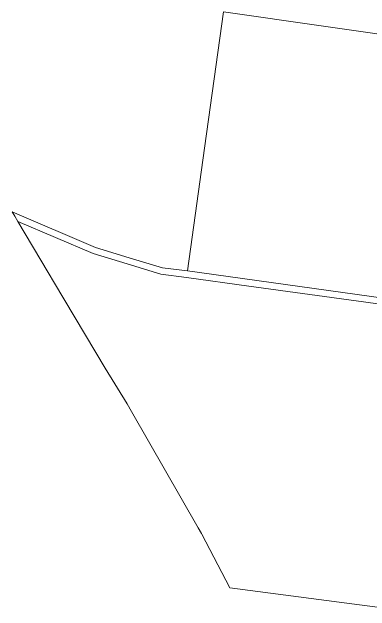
# Model space of a CAD drawing. Header units: metres. Extents: x 253555 to 263174, y 6188199 to 6193202.
# Drawn here: x 253555 to 254666, y 6189158 to 6191019 of the extents above; entities that cross this region are included whole.
import ezdxf

# ---------------------------------------------------------------- set-up
doc = ezdxf.new("R2010")
doc.units = ezdxf.units.M
doc.layers.add('Cadastre Land Parcels_SP_EXT', color=9, linetype='Continuous', lineweight=5)
doc.layers.add('Cadastre Roads_SP_EXT', color=9, linetype='Continuous', lineweight=5)

msp = doc.modelspace()

# ---------------------------------------------------------------- linework, layer by layer
at = {"layer": 'Cadastre Land Parcels_SP_EXT', "linetype": 'Continuous'}
msp.add_lwpolyline([(254834.1, 6190948.5), (254831.7, 6190930.2), (254211.6, 6191019), (254147.5, 6190559), (254128.7, 6190423.5), (254099.6, 6190214.4), (255100.4, 6190074.9), (255101.7, 6190074.7), (255167.7, 6190579.4), (254992.8, 6190602.3), (255036.3, 6190920.5), (254834.1, 6190948.5)], close=True, dxfattribs=at)
msp.add_lwpolyline([(255097.6, 6190055), (254645.4, 6190118), (254290.5, 6190167.4), (254096.8, 6190194.4), (254017.6, 6190204.7), (253912.8, 6190236.3), (253807.3, 6190268.4), (253573.6, 6190368.4), (253667.7, 6190209.6), (253687.5, 6190176.4), (253844.1, 6189912.5), (253913, 6189801.6), (253926.4, 6189778.1), (254133.3, 6189416), (254143.1, 6189398.8), (254144.5, 6189396.2), (254231.4, 6189229.8), (254783.4, 6189157.6)], dxfattribs=at)
at = {"layer": 'Cadastre Roads_SP_EXT', "linetype": 'Continuous'}
msp.add_lwpolyline([(255100.4, 6190074.9), (254099.6, 6190214.4), (254021.8, 6190224.5), (253918.6, 6190255.5), (253814.3, 6190287.3), (253555.4, 6190398.1), (253564, 6190384.1), (253573.6, 6190368.4), (253807.3, 6190268.4), (253912.8, 6190236.3), (254017.6, 6190204.7), (254096.8, 6190194.4), (254290.5, 6190167.4), (254645.4, 6190118), (255097.6, 6190055)], dxfattribs=at)

doc.saveas('drawing.dxf')
